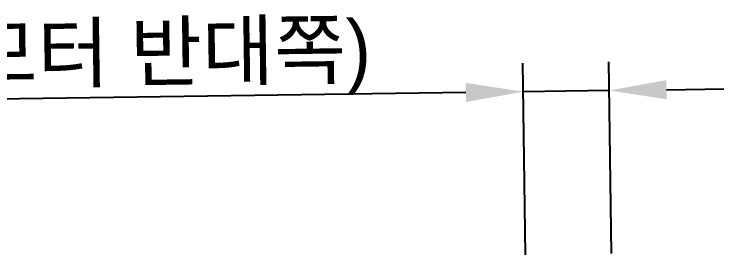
# Model space of a CAD drawing. Header units: millimetres. Extents: x 150937 to 394412, y 327166 to 584759.
# Drawn here: x 226612 to 227850, y 388464 to 388884 of the extents above; entities that cross this region are included whole.
import ezdxf

# ---------------------------------------------------------------- set-up
doc = ezdxf.new("R2010")
doc.units = ezdxf.units.MM
doc.styles.get("Standard").update_dxf_attribs({"font": 'arial.ttf'})
doc.dimstyles.new('ISO-25', dxfattribs={"dimtxt": 2.5, "dimasz": 2.5, "dimexe": 1.25, "dimexo": 0.625, "dimtad": 1, "dimtxsty": 'Standard', "dimcen": 2.5, "dimadec": 0, "dimazin": 0, "dimtfac": 1, "dimtmove": 0, "dimatfit": 3, "dimfxl": 0, "dimarcsym": 0})

# ---------------------------------------------------------------- blocks, each defined once
blk = doc.blocks.new('*D119')
at = {"color": 161, "lineweight": -2, "transparency": 16777216}
for p, q in [((-146, 599), (-150.7, 933.4)), ((4, 601.1), (-0.7, 935.5)), ((-250, 882), (-2255.2, 854)), ((0, 885.5), (-150, 883.4)), ((100, 886.9), (200, 888.3))]:
    blk.add_line(p, q, dxfattribs=at)
at = {"color": 161, "transparency": 16777216}
for points in [[(99.8, 903.5), (100.2, 870.2), (0, 885.5)], [(-250.2, 898.7), (-249.8, 865.3), (-150, 883.4)]]:
    blk.add_solid(points, dxfattribs=at)
at = {"color": 6, "transparency": 16777216, "insert": (-1303.5, 930.8), "char_height": 100, "attachment_point": 5, "rotation": 0.8006}
blk.add_mtext('150{\\fGulim|b0|i0|c129|p50;mm 공간 필요(모터 반대쪽)}', dxfattribs=at)
blk = doc.blocks.new('치수선_bearing_space_c2')
dim = blk.add_linear_dim(base=(-150, 883.4), p1=(12.4, 1.1), p2=(-137.6, -1), angle=180.8006, text='<>{\\fGulim|b0|i0|c129|p50;mm 공간 필요(모터 반대쪽)}', dimstyle='ISO-25', override={"dimtxt": 100, "dimasz": 100, "dimexe": 50, "dimexo": 600, "dimdec": 0, "dimclrd": 161, "dimclre": 161, "dimclrt": 6})
dim.commit()
dim.dimension.update_dxf_attribs({"geometry": '*D119', "text_midpoint": (-1303.5, 930.8)})

msp = doc.modelspace()

# ---------------------------------------------------------------- block references
msp.add_blockref('치수선_bearing_space_c2', (227649.559, 387865.127))

doc.saveas('drawing.dxf')
